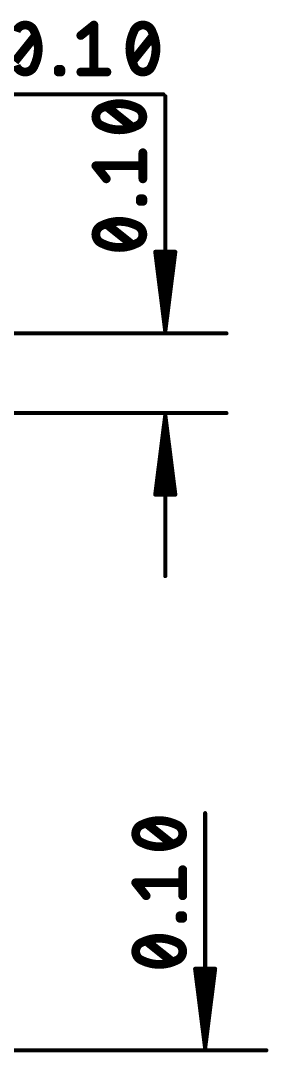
# Model space of a CAD drawing. Extents: x -29.2 to 57.4, y -24.7 to 35.4.
# Drawn here: x 28.41 to 36.3, y 2.48 to 35.37 of the extents above; entities that cross this region are included whole.
import ezdxf

# ---------------------------------------------------------------- set-up
doc = ezdxf.new("R2010")
doc.units = 0
doc.layers.add('47', color=253, linetype='CONTINUOUS')

msp = doc.modelspace()

# ---------------------------------------------------------------- linework, layer by layer
at = {"layer": '47'}
for points, const_width in [([(28.556, 35.2328, 0.3205), (28.2646, 35.0247)], 0.2794), ([(28.8474, 35.0247, 0.3205), (28.556, 35.2328)], 0.2794), ([(28.556, 35.3026, 1), (28.556, 35.163)], 0.1397), ([(28.556, 35.163, 1), (28.556, 35.3026)], 0.1397), ([(30.8142, 35.2328, 1), (30.6745, 35.2328)], 0.1397), ([(30.788, 35.1783, 1), (30.7007, 35.2873)], 0.1397), ([(32.3075, 35.2328, 0.3205), (32.0161, 35.0247)], 0.2794), ([(32.5989, 35.0247, 0.3205), (32.3075, 35.2328)], 0.2794), ([(32.3075, 35.3026, 1), (32.3075, 35.163)], 0.1397), ([(32.3075, 35.163, 1), (32.3075, 35.3026)], 0.1397), ([(28.9723, 34.4835, 0.1139), (28.8474, 35.0247)], 0.2794), ([(28.9102, 35.0553, 1), (28.7846, 34.9941)], 0.1397), ([(28.7813, 35.002, 1), (28.9134, 35.0473)], 0.1397), ([(28.9435, 34.8561, 1), (28.8345, 34.9434)], 0.1397), ([(30.2844, 34.9543, 1), (30.3717, 34.8452)], 0.1397), ([(32.0161, 35.0247, 0.1139), (31.8912, 34.4835)], 0.2794), ([(31.95, 35.0473, 1), (32.0821, 35.002)], 0.1397), ([(32.0789, 34.9941, 1), (31.9533, 35.0553)], 0.1397), ([(32.7237, 34.4835, 0.1139), (32.5989, 35.0247)], 0.2794), ([(32.6616, 35.0553, 1), (32.5361, 34.9941)], 0.1397), ([(32.5328, 35.002, 1), (32.6649, 35.0473)], 0.1397), ([(32.695, 34.8561, 1), (32.5859, 34.9434)], 0.1397), ([(28.8474, 33.9423, 0.1139), (28.9723, 34.4835)], 0.2794), ([(29.0421, 34.4835, 1), (28.9024, 34.4835)], 0.1397), ([(28.9024, 34.4835, 1), (29.0421, 34.4835)], 0.1397), ([(31.8912, 34.4835, 0.1139), (32.0161, 33.9423)], 0.2794), ([(31.961, 34.4835, 1), (31.8213, 34.4835)], 0.1397), ([(31.8213, 34.4835, 1), (31.961, 34.4835)], 0.1397), ([(32.5989, 33.9423, 0.1139), (32.7237, 34.4835)], 0.2794), ([(32.7936, 34.4835, 1), (32.6539, 34.4835)], 0.1397), ([(32.6539, 34.4835, 1), (32.7936, 34.4835)], 0.1397), ([(28.2646, 33.9423, 0.3205), (28.556, 33.7342)], 0.2794), ([(28.556, 33.7342, 0.3205), (28.8474, 33.9423)], 0.2794), ([(28.7846, 33.9729, 1), (28.9102, 33.9117)], 0.1397), ([(28.9134, 33.9197, 1), (28.7813, 33.965)], 0.1397), ([(29.6784, 33.8175, 1), (29.5387, 33.8175)], 0.1397), ([(29.6085, 33.8873, 1), (29.6085, 33.7476)], 0.1397), ([(29.7616, 33.8175, 1), (29.6219, 33.8175)], 0.1397), ([(29.6918, 33.7476, 1), (29.6918, 33.8873)], 0.1397), ([(31.9199, 34.1109, 1), (32.029, 34.0236)], 0.1397), ([(32.0161, 33.9423, 0.3205), (32.3075, 33.7342)], 0.2794), ([(32.0821, 33.965, 1), (31.95, 33.9197)], 0.1397), ([(31.9533, 33.9117, 1), (32.0789, 33.9729)], 0.1397), ([(32.3075, 33.7342, 0.3205), (32.5989, 33.9423)], 0.2794), ([(32.5361, 33.9729, 1), (32.6616, 33.9117)], 0.1397), ([(32.6649, 33.9197, 1), (32.5328, 33.965)], 0.1397), ([(28.556, 33.804, 1), (28.556, 33.6644)], 0.1397), ([(28.556, 33.6644, 1), (28.556, 33.804)], 0.1397), ([(29.6085, 33.8041, 1), (29.6085, 33.6643)], 0.1397), ([(29.5387, 33.7342, 1), (29.6784, 33.7342)], 0.1397), ([(29.6219, 33.7342, 1), (29.7616, 33.7342)], 0.1397), ([(29.6918, 33.6643, 1), (29.6918, 33.8041)], 0.1397), ([(30.3281, 33.8041, 1), (30.3281, 33.6643)], 0.1397), ([(30.6745, 33.7342, 1), (30.8142, 33.7342)], 0.1397), ([(31.1606, 33.6643, 1), (31.1606, 33.8041)], 0.1397), ([(32.3075, 33.804, 1), (32.3075, 33.6644)], 0.1397), ([(32.3075, 33.6644, 1), (32.3075, 33.804)], 0.1397), ([(32.9628, 32.9875, 1), (32.9628, 33.0525)], 0.065), ([(33.0525, 32.9628, 1), (32.9875, 32.9628)], 0.065), ([(31.0153, 32.5989, 0.3205), (30.8072, 32.3075)], 0.2794), ([(31.5565, 32.7237, 0.1139), (31.0153, 32.5989)], 0.2794), ([(30.9847, 32.6616, 1), (31.0459, 32.5361)], 0.1397), ([(31.038, 32.5328, 1), (30.9927, 32.6649)], 0.1397), ([(31.1839, 32.695, 1), (31.0966, 32.5859)], 0.1397), ([(31.5565, 32.7936, 1), (31.5565, 32.6539)], 0.1397), ([(32.0977, 32.5989, 0.1139), (31.5565, 32.7237)], 0.2794), ([(31.5565, 32.6539, 1), (31.5565, 32.7936)], 0.1397), ([(32.3058, 32.3075, 0.3205), (32.0977, 32.5989)], 0.2794), ([(32.1203, 32.6649, 1), (32.075, 32.5328)], 0.1397), ([(32.0671, 32.5361, 1), (32.1283, 32.6616)], 0.1397), ([(30.8072, 32.3075, 0.3205), (31.0153, 32.0161)], 0.2794), ([(30.8771, 32.3075, 1), (30.7374, 32.3075)], 0.1397), ([(30.7374, 32.3075, 1), (30.877, 32.3075)], 0.1397), ([(32.0977, 32.0161, 0.3205), (32.3058, 32.3075)], 0.2794), ([(32.3756, 32.3075, 1), (32.236, 32.3075)], 0.1397), ([(32.236, 32.3075, 1), (32.3756, 32.3075)], 0.1397), ([(31.0153, 32.0161, 0.1139), (31.5565, 31.8912)], 0.2794), ([(31.0459, 32.0789, 1), (30.9847, 31.9533)], 0.1397), ([(30.9927, 31.95, 1), (31.038, 32.0821)], 0.1397), ([(31.5565, 31.8912, 0.1139), (32.0977, 32.0161)], 0.2794), ([(31.5565, 31.961, 1), (31.5565, 31.8213)], 0.1397), ([(31.5565, 31.8213, 1), (31.5565, 31.961)], 0.1397), ([(31.9291, 31.9199, 1), (32.0164, 32.029)], 0.1397), ([(32.075, 32.0821, 1), (32.1203, 31.95)], 0.1397), ([(32.1283, 31.9533, 1), (32.0671, 32.0789)], 0.1397), ([(32.3757, 31.1606, 1), (32.236, 31.1606)], 0.1397), ([(30.8617, 30.788, 1), (30.7527, 30.7007)], 0.1397), ([(30.8072, 30.8142, 1), (30.8072, 30.6745)], 0.1397), ([(32.3058, 30.6745, 1), (32.3058, 30.8142)], 0.1397), ([(31.0857, 30.2844, 1), (31.1948, 30.3717)], 0.1397), ([(32.236, 30.3281, 1), (32.3757, 30.3281)], 0.1397), ([(32.2924, 29.6918, 1), (32.1527, 29.6918)], 0.1397), ([(32.2225, 29.7616, 1), (32.2225, 29.6219)], 0.1397), ([(32.2225, 29.6784, 1), (32.2225, 29.5387)], 0.1397), ([(32.1527, 29.6085, 1), (32.2924, 29.6085)], 0.1397), ([(32.3757, 29.6918, 1), (32.236, 29.6918)], 0.1397), ([(32.236, 29.6085, 1), (32.3757, 29.6085)], 0.1397), ([(32.3058, 29.6219, 1), (32.3058, 29.7616)], 0.1397), ([(32.3058, 29.5387, 1), (32.3058, 29.6784)], 0.1397), ([(31.0153, 28.8474, 0.3205), (30.8072, 28.556)], 0.2794), ([(31.5565, 28.9723, 0.1139), (31.0153, 28.8474)], 0.2794), ([(30.9847, 28.9102, 1), (31.0459, 28.7846)], 0.1397), ([(31.038, 28.7813, 1), (30.9927, 28.9134)], 0.1397), ([(31.1839, 28.9435, 1), (31.0966, 28.8345)], 0.1397), ([(32.0977, 28.8474, 0.1139), (31.5565, 28.9723)], 0.2794), ([(31.5565, 29.0421, 1), (31.5565, 28.9024)], 0.1397), ([(31.5565, 28.9024, 1), (31.5565, 29.0421)], 0.1397), ([(32.3058, 28.556, 0.3205), (32.0977, 28.8474)], 0.2794), ([(32.1203, 28.9134, 1), (32.075, 28.7813)], 0.1397), ([(32.0671, 28.7846, 1), (32.1283, 28.9102)], 0.1397), ([(30.8072, 28.556, 0.3205), (31.0153, 28.2646)], 0.2794), ([(30.8771, 28.556, 1), (30.7374, 28.556)], 0.1397), ([(30.7374, 28.556, 1), (30.877, 28.556)], 0.1397), ([(32.0977, 28.2646, 0.3205), (32.3058, 28.556)], 0.2794), ([(32.3756, 28.556, 1), (32.236, 28.556)], 0.1397), ([(32.236, 28.556, 1), (32.3756, 28.556)], 0.1397), ([(31.0153, 28.2646, 0.1139), (31.5565, 28.1397)], 0.2794), ([(31.0459, 28.3274, 1), (30.9847, 28.2018)], 0.1397), ([(30.9927, 28.1985, 1), (31.038, 28.3307)], 0.1397), ([(31.5565, 28.1397, 0.1139), (32.0977, 28.2646)], 0.2794), ([(31.9291, 28.1684, 1), (32.0164, 28.2775)], 0.1397), ([(32.075, 28.3307, 1), (32.1203, 28.1985)], 0.1397), ([(32.1283, 28.2018, 1), (32.0671, 28.3274)], 0.1397), ([(31.5565, 28.2096, 1), (31.5565, 28.0699)], 0.1397), ([(31.5565, 28.0699, 1), (31.5565, 28.2095)], 0.1397), ([(32.733, 28.0041, 1), (32.6685, 27.9959)], 0.065), ([(32.7008, 28.0325, 1), (32.7008, 27.9675)], 0.065), ([(32.7923, 28.0033, 1), (32.7277, 27.9967)], 0.065), ([(32.9225, 28.0017, 1), (32.8575, 27.9983)], 0.065), ([(33.1825, 27.9983, 1), (33.1175, 28.0017)], 0.065), ([(33.3123, 27.9967, 1), (33.2477, 28.0033)], 0.065), ([(33.3715, 27.9959, 1), (33.307, 28.0041)], 0.065), ([(33.3392, 27.9675, 1), (33.3392, 28.0325)], 0.065), ([(32.9878, 25.4691, 1), (33.0522, 25.4609)], 0.065), ([(32.9877, 25.4683, 1), (33.0523, 25.4617)], 0.065), ([(32.9875, 25.4633, 1), (33.0525, 25.4667)], 0.065), ([(32.9875, 25.4667, 1), (33.0525, 25.4633)], 0.065), ([(32.9875, 25.465, 1), (33.0525, 25.465)], 0.065), ([(32.9877, 25.4617, 1), (33.0523, 25.4683)], 0.065), ([(32.9878, 25.4609, 1), (33.0522, 25.4691)], 0.065), ([(34.97, 25.3675, 1), (34.97, 25.4325)], 0.065), ([(33.0525, 22.795, 1), (32.9875, 22.795)], 0.065), ([(33.0522, 22.7991, 1), (32.9878, 22.7909)], 0.065), ([(33.0525, 22.7933, 1), (32.9875, 22.7967)], 0.065), ([(33.0525, 22.7967, 1), (32.9875, 22.7933)], 0.065), ([(33.0523, 22.7983, 1), (32.9877, 22.7917)], 0.065), ([(33.0523, 22.7917, 1), (32.9877, 22.7983)], 0.065), ([(33.0522, 22.7909, 1), (32.9878, 22.7991)], 0.065), ([(34.97, 22.8275, 1), (34.97, 22.8925)], 0.065), ([(32.6685, 20.2641, 1), (32.733, 20.2559)], 0.065), ([(32.7008, 20.2925, 1), (32.7008, 20.2275)], 0.065), ([(32.7277, 20.2633, 1), (32.7923, 20.2567)], 0.065), ([(32.8575, 20.2617, 1), (32.9225, 20.2583)], 0.065), ([(33.1175, 20.2583, 1), (33.1825, 20.2617)], 0.065), ([(33.2477, 20.2567, 1), (33.3123, 20.2633)], 0.065), ([(33.307, 20.2559, 1), (33.3715, 20.2641)], 0.065), ([(33.3392, 20.2275, 1), (33.3392, 20.2925)], 0.065), ([(32.9875, 17.66, 1), (33.0525, 17.66)], 0.065), ([(32.2853, 9.7389, 0.3205), (32.0772, 9.4475)], 0.2794), ([(32.8265, 9.8637, 0.1139), (32.2853, 9.7389)], 0.2794), ([(32.2547, 9.8016, 1), (32.3159, 9.6761)], 0.1397), ([(32.308, 9.6728, 1), (32.2627, 9.8049)], 0.1397), ([(32.4539, 9.835, 1), (32.3666, 9.7259)], 0.1397), ([(33.3677, 9.7389, 0.1139), (32.8265, 9.8637)], 0.2794), ([(32.8265, 9.9336, 1), (32.8265, 9.7939)], 0.1397), ([(32.8265, 9.7939, 1), (32.8265, 9.9336)], 0.1397), ([(33.5758, 9.4475, 0.3205), (33.3677, 9.7389)], 0.2794), ([(33.3903, 9.8049, 1), (33.345, 9.6728)], 0.1397), ([(33.3371, 9.6761, 1), (33.3983, 9.8016)], 0.1397), ([(34.3225, 10.1028, 1), (34.2575, 10.1028)], 0.065), ([(32.0772, 9.4475, 0.3205), (32.2853, 9.1561)], 0.2794), ([(32.1471, 9.4475, 1), (32.0074, 9.4475)], 0.1397), ([(33.3677, 9.1561, 0.3205), (33.5758, 9.4475)], 0.2794), ([(33.6456, 9.4475, 1), (33.506, 9.4475)], 0.1397), ([(32.0074, 9.4475, 1), (32.147, 9.4475)], 0.1397), ([(32.2853, 9.1561, 0.1139), (32.8265, 9.0312)], 0.2794), ([(32.3159, 9.2189, 1), (32.2547, 9.0933)], 0.1397), ([(32.2627, 9.09, 1), (32.308, 9.2221)], 0.1397), ([(32.8265, 9.0312, 0.1139), (33.3677, 9.1561)], 0.2794), ([(33.1991, 9.0599, 1), (33.2864, 9.169)], 0.1397), ([(33.345, 9.2221, 1), (33.3903, 9.09)], 0.1397), ([(33.3983, 9.0933, 1), (33.3371, 9.2189)], 0.1397), ([(33.506, 9.4475, 1), (33.6456, 9.4475)], 0.1397), ([(32.8265, 9.101, 1), (32.8265, 8.9613)], 0.1397), ([(32.8265, 8.9613, 1), (32.8265, 9.101)], 0.1397), ([(33.6457, 8.3006, 1), (33.5059, 8.3006)], 0.1397), ([(32.0772, 7.9542, 1), (32.0772, 7.8145)], 0.1397), ([(32.1317, 7.928, 1), (32.0227, 7.8407)], 0.1397), ([(33.5758, 7.8145, 1), (33.5758, 7.9542)], 0.1397), ([(32.3557, 7.4244, 1), (32.4648, 7.5117)], 0.1397), ([(33.5059, 7.4681, 1), (33.6457, 7.4681)], 0.1397), ([(33.5624, 6.8318, 1), (33.4227, 6.8318)], 0.1397), ([(33.4925, 6.9016, 1), (33.4925, 6.7619)], 0.1397), ([(33.6457, 6.8318, 1), (33.5059, 6.8318)], 0.1397), ([(33.5758, 6.7619, 1), (33.5758, 6.9016)], 0.1397), ([(33.4925, 6.8184, 1), (33.4925, 6.6787)], 0.1397), ([(33.4227, 6.7485, 1), (33.5624, 6.7485)], 0.1397), ([(33.5059, 6.7485, 1), (33.6457, 6.7485)], 0.1397), ([(33.5758, 6.6787, 1), (33.5758, 6.8184)], 0.1397), ([(32.8265, 6.1123, 0.1139), (32.2853, 5.9874)], 0.2794), ([(33.3677, 5.9874, 0.1139), (32.8265, 6.1123)], 0.2794), ([(32.8265, 6.1821, 1), (32.8265, 6.0424)], 0.1397), ([(32.8265, 6.0424, 1), (32.8265, 6.1821)], 0.1397), ([(32.2853, 5.9874, 0.3205), (32.0772, 5.696)], 0.2794), ([(32.2547, 6.0502, 1), (32.3159, 5.9246)], 0.1397), ([(32.308, 5.9213, 1), (32.2627, 6.0534)], 0.1397), ([(32.4539, 6.0835, 1), (32.3666, 5.9745)], 0.1397), ([(33.5758, 5.696, 0.3205), (33.3677, 5.9874)], 0.2794), ([(33.3903, 6.0534, 1), (33.345, 5.9213)], 0.1397), ([(33.3371, 5.9246, 1), (33.3983, 6.0502)], 0.1397), ([(32.0772, 5.696, 0.3205), (32.2853, 5.4046)], 0.2794), ([(32.1471, 5.696, 1), (32.0074, 5.696)], 0.1397), ([(32.0074, 5.696, 1), (32.147, 5.696)], 0.1397), ([(33.3677, 5.4046, 0.3205), (33.5758, 5.696)], 0.2794), ([(33.6456, 5.696, 1), (33.506, 5.696)], 0.1397), ([(33.506, 5.696, 1), (33.6456, 5.696)], 0.1397), ([(32.2853, 5.4046, 0.1139), (32.8265, 5.2797)], 0.2794), ([(32.3159, 5.4674, 1), (32.2547, 5.3418)], 0.1397), ([(32.2627, 5.3385, 1), (32.308, 5.4707)], 0.1397), ([(32.8265, 5.2797, 0.1139), (33.3677, 5.4046)], 0.2794), ([(32.8265, 5.3495, 1), (32.8265, 5.2099)], 0.1397), ([(32.8265, 5.2099, 1), (32.8265, 5.3495)], 0.1397), ([(33.1991, 5.3084, 1), (33.2864, 5.4175)], 0.1397), ([(33.345, 5.4707, 1), (33.3903, 5.3385)], 0.1397), ([(33.3983, 5.3418, 1), (33.3371, 5.4674)], 0.1397), ([(34.003, 5.1441, 1), (33.9385, 5.1359)], 0.065), ([(33.9708, 5.1725, 1), (33.9708, 5.1075)], 0.065), ([(34.0623, 5.1433, 1), (33.9977, 5.1367)], 0.065), ([(34.1925, 5.1417, 1), (34.1275, 5.1383)], 0.065), ([(34.4525, 5.1383, 1), (34.3875, 5.1417)], 0.065), ([(34.5823, 5.1367, 1), (34.5177, 5.1433)], 0.065), ([(34.6415, 5.1359, 1), (34.577, 5.1441)], 0.065), ([(34.6092, 5.1075, 1), (34.6092, 5.1725)], 0.065), ([(34.2578, 2.6091, 1), (34.3222, 2.6009)], 0.065), ([(34.2577, 2.6083, 1), (34.3223, 2.6017)], 0.065), ([(34.2575, 2.6033, 1), (34.3225, 2.6067)], 0.065), ([(34.2575, 2.6067, 1), (34.3225, 2.6033)], 0.065), ([(34.2575, 2.605, 1), (34.3225, 2.605)], 0.065), ([(34.2577, 2.6017, 1), (34.3223, 2.6083)], 0.065), ([(34.2578, 2.6009, 1), (34.3222, 2.6091)], 0.065), ([(36.24, 2.5075, 1), (36.24, 2.5725)], 0.065)]:
    msp.add_lwpolyline(points, format="xyb", dxfattribs=dict(at, const_width=const_width))
for points, const_width in [([(30.3281, 34.8998), (30.7443, 35.2328)], 0.2794), ([(30.7443, 35.2328), (30.7443, 33.7342)], 0.2794), ([(28.223, 34.0672), (28.889, 34.8998)], 0.2794), ([(31.9744, 34.0672), (32.6405, 34.8998)], 0.2794), ([(29.6085, 33.7342), (29.6085, 33.8175)], 0.2794), ([(29.6085, 33.8175), (29.6918, 33.8175)], 0.2794), ([(29.6918, 33.8175), (29.6918, 33.7342)], 0.2794), ([(29.6918, 33.7342), (29.6085, 33.7342)], 0.2794), ([(30.3281, 33.7342), (31.1606, 33.7342)], 0.2794), ([(25.465, 33.02), (32.9628, 33.02)], 0.13), ([(33.02, 25.465), (33.02, 32.9628)], 0.13), ([(31.9728, 31.9744), (31.1402, 32.6405)], 0.2794), ([(32.3058, 30.3281), (32.3058, 31.1606)], 0.2794), ([(31.1402, 30.3281), (30.8072, 30.7443)], 0.2794), ([(30.8072, 30.7443), (32.3058, 30.7443)], 0.2794), ([(32.2225, 29.6085), (32.2225, 29.6918)], 0.2794), ([(32.2225, 29.6918), (32.3058, 29.6918)], 0.2794), ([(32.3058, 29.6085), (32.2225, 29.6085)], 0.2794), ([(32.3058, 29.6918), (32.3058, 29.6085)], 0.2794), ([(31.9728, 28.223), (31.1402, 28.889)], 0.2794), ([(33.02, 25.465), (32.7008, 28)], 0.13), ([(32.7008, 28), (33.3392, 28)], 0.13), ([(33.02, 25.465), (32.76, 28)], 0.13), ([(33.02, 25.465), (32.89, 28)], 0.13), ([(33.3392, 28), (33.02, 25.465)], 0.13), ([(33.15, 28), (33.02, 25.465)], 0.13), ([(33.28, 28), (33.02, 25.465)], 0.13), ([(22.86, 25.4), (34.97, 25.4)], 0.13), ([(22.86, 22.86), (34.97, 22.86)], 0.13), ([(33.02, 22.795), (32.7008, 20.26)], 0.13), ([(33.02, 22.795), (32.76, 20.26)], 0.13), ([(33.02, 22.795), (32.89, 20.26)], 0.13), ([(33.02, 22.795), (33.02, 17.66)], 0.13), ([(33.3392, 20.26), (33.02, 22.795)], 0.13), ([(33.15, 20.26), (33.02, 22.795)], 0.13), ([(33.28, 20.26), (33.02, 22.795)], 0.13), ([(32.7008, 20.26), (33.3392, 20.26)], 0.13), ([(33.2428, 9.1144), (32.4102, 9.7805)], 0.2794), ([(34.29, 2.605), (34.29, 10.1028)], 0.13), ([(33.5758, 7.4681), (33.5758, 8.3006)], 0.2794), ([(32.4102, 7.4681), (32.0772, 7.8843)], 0.2794), ([(32.0772, 7.8843), (33.5758, 7.8843)], 0.2794), ([(33.4925, 6.7485), (33.4925, 6.8318)], 0.2794), ([(33.4925, 6.8318), (33.5758, 6.8318)], 0.2794), ([(33.5758, 6.8318), (33.5758, 6.7485)], 0.2794), ([(33.5758, 6.7485), (33.4925, 6.7485)], 0.2794), ([(33.2428, 5.363), (32.4102, 6.029)], 0.2794), ([(34.29, 2.605), (33.9708, 5.14)], 0.13), ([(33.9708, 5.14), (34.6092, 5.14)], 0.13), ([(34.29, 2.605), (34.03, 5.14)], 0.13), ([(34.29, 2.605), (34.16, 5.14)], 0.13), ([(34.6092, 5.14), (34.29, 2.605)], 0.13), ([(34.42, 5.14), (34.29, 2.605)], 0.13), ([(34.55, 5.14), (34.29, 2.605)], 0.13), ([(22.86, 2.54), (36.24, 2.54)], 0.13)]:
    msp.add_lwpolyline(points, dxfattribs=dict(at, const_width=const_width))

doc.saveas('drawing.dxf')
